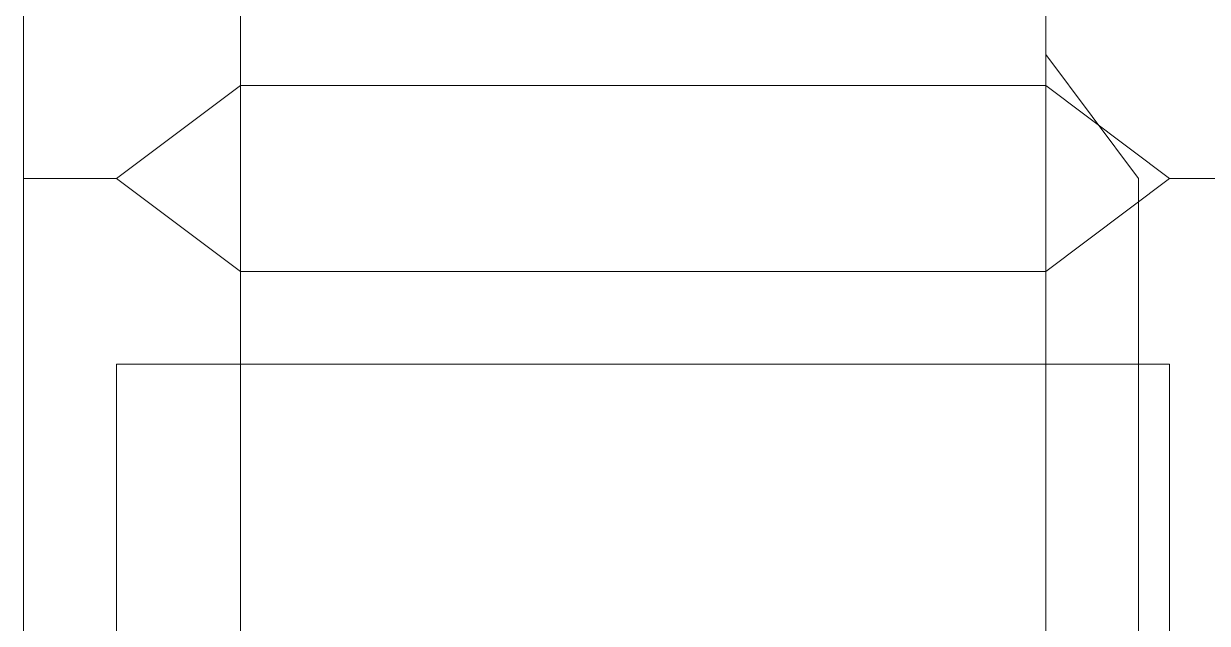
# Model space of a CAD drawing. Header units: millimetres. Extents: x -177800 to -26107, y -132450 to -18386.
# Drawn here: x -164789.87 to -164770.76, y -127449.56 to -127439.87 of the extents above; entities that cross this region are included whole.
import ezdxf

# ---------------------------------------------------------------- set-up
doc = ezdxf.new("R2010")
doc.units = ezdxf.units.MM
doc.layers.add('0-1', color=7, linetype='Continuous', lineweight=5)
doc.layers.add('A-_GENM----_M', color=6, linetype='Continuous', lineweight=9, true_color=0xff00ff)

# ---------------------------------------------------------------- blocks, each defined once
blk = doc.blocks.new('IDA - Toilet Partition - Corner - 950Lx700Width-V16-BLK 2 UPPER ROOF PLAN')
at = {"layer": 'A-_GENM----_M'}
for p, q in [((900, -1785), (900, -1783.5)), ((898.5, -1787), (900, -1785)), ((898, -1787), (900, -1785.5)), ((900, -1785.5), (913, -1785.5)), ((896.5, -1787), (898, -1787)), ((898.5, -1800), (898.5, -1787)), ((900, -1802), (898.5, -1800)), ((900, -1803.5), (900, -1802)), ((869.75, -1803.5), (900, -1803.5))]:
    blk.add_line(p, q, dxfattribs=at)
for points in [[(883.619, -1787), (884.446, -1787), (886.475, -1787), (890.42, -1787), (895.125, -1787), (898.339, -1787), (900, -1787)], [(900, -1787), (901.661, -1787), (904.875, -1787), (909.58, -1787), (913.525, -1787), (915.554, -1787), (916.381, -1787)], [(900, -1800), (898.339, -1800), (895.125, -1800), (890.42, -1800), (886.475, -1800), (884.446, -1800), (883.619, -1800)], [(916.381, -1800), (915.554, -1800), (913.525, -1800), (909.58, -1800), (904.875, -1800), (901.661, -1800), (900, -1800)]]:
    blk.add_open_spline(points, degree=3, dxfattribs=at)
blk = doc.blocks.new('IDA - Toilet Partition - Corner - 950Lx700Width-4428229-BLK 2 UPPER ROOF PLAN')
at = {"layer": 'A-_GENM----_M'}
for p, q in [((0, -1783.5), (0, -1785)), ((0, -1785), (1.5, -1787)), ((3, -1802), (3, -1785)), ((3, -1785), (18, -1785)), ((1.5, -1787), (1.5, -1800)), ((100, -1787), (3, -1787)), ((3, -1787), (3, -1800)), ((1.5, -1800), (0, -1802)), ((3, -1800), (100, -1800)), ((0, -1802), (0, -1803.5)), ((18, -1802), (3, -1802)), ((0, -1803.5), (30.25, -1803.5))]:
    blk.add_line(p, q, dxfattribs=at)
for points in [[(-16.381, -1787), (-15.554, -1787), (-13.525, -1787), (-9.58, -1787), (-4.875, -1787), (-1.661, -1787), (0, -1787)], [(0, -1787), (1.661, -1787), (4.875, -1787), (9.58, -1787), (13.525, -1787), (15.554, -1787), (16.381, -1787)], [(0, -1800), (-1.661, -1800), (-4.875, -1800), (-9.58, -1800), (-13.525, -1800), (-15.554, -1800), (-16.381, -1800)], [(16.381, -1800), (15.554, -1800), (13.525, -1800), (9.58, -1800), (4.875, -1800), (1.661, -1800), (0, -1800)]]:
    blk.add_open_spline(points, degree=3, dxfattribs=at)
blk = doc.blocks.new('1599_DB_A_BLK3_1STGD_R21_rvt-1-BLK 2 UPPER ROOF PLAN')
at = {"layer": 'A-_GENM----_M', "rotation": 269.9999999999992}
for name, p in [('IDA - Toilet Partition - Corner - 950Lx700Width-V16-BLK 2 UPPER ROOF PLAN', (-162986.372, -126542.373)), ('IDA - Toilet Partition - Corner - 950Lx700Width-4428229-BLK 2 UPPER ROOF PLAN', (-162986.372, -127442.373))]:
    blk.add_blockref(name, p, dxfattribs=at)

msp = doc.modelspace()

# ---------------------------------------------------------------- block references
at = {"layer": '0-1'}
msp.add_blockref('1599_DB_A_BLK3_1STGD_R21_rvt-1-BLK 2 UPPER ROOF PLAN', (0, 0), dxfattribs=at)

doc.saveas('drawing.dxf')
